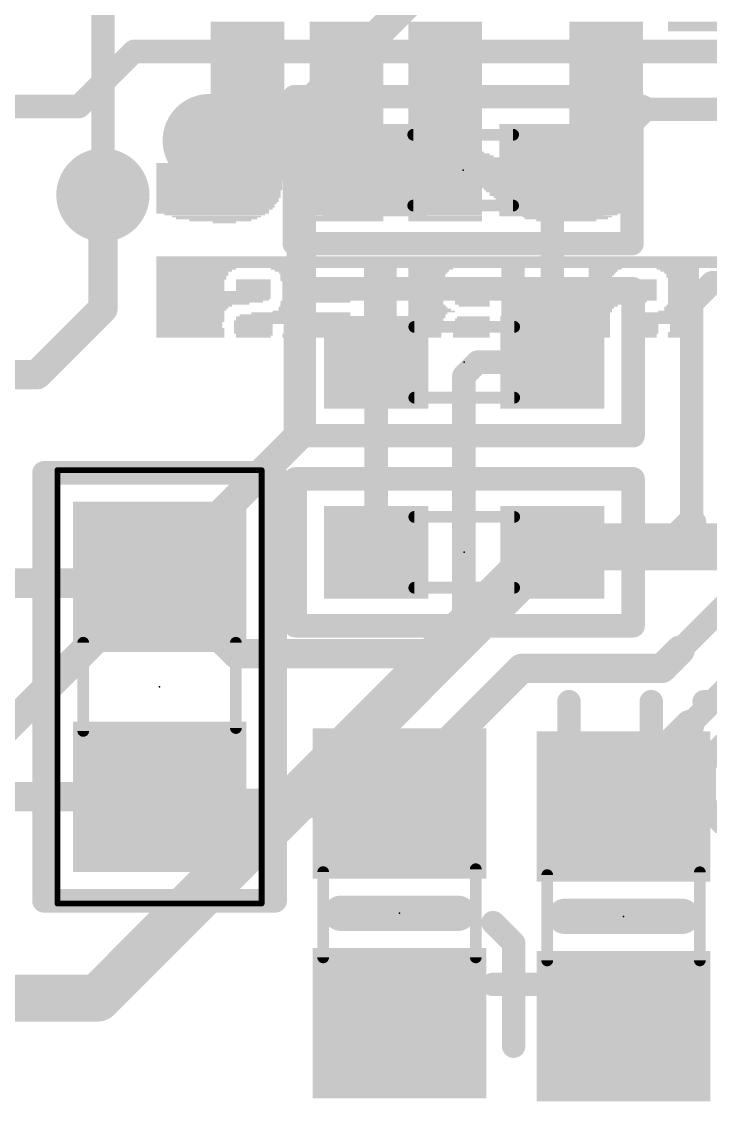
# Model space of a CAD drawing. Extents: x -0.1 to 28.1, y -0.3 to 29.2.
# Drawn here: x 4.06 to 10.02, y 5.4 to 14.74 of the extents above; entities that cross this region are included whole.
import ezdxf

# ---------------------------------------------------------------- set-up
doc = ezdxf.new("R2010")
doc.units = 0
for name, color, linetype in [('1', 12, 'CONTINUOUS'), ('16', 132, 'CONTINUOUS'), ('18', 110, 'CONTINUOUS'), ('21', 40, 'CONTINUOUS'), ('22', 6, 'CONTINUOUS'), ('23', 53, 'CONTINUOUS'), ('39', 12, 'CONTINUOUS'), ('51', 253, 'CONTINUOUS')]:
    doc.layers.add(name, color=color, linetype=linetype)

# ---------------------------------------------------------------- blocks, each defined once
blk = doc.blocks.new('RECT')
blk.add_solid([(-0.5, -0.5), (0.5, -0.5), (-0.5, 0.5), (0.5, 0.5)])
blk = doc.blocks.new('ROUNDV')
at = {"const_width": 0.5}
blk.add_lwpolyline([(0, -0.25, 1), (0, 0.25, 1), (0, -0.25)], format="xyb", dxfattribs=at)

msp = doc.modelspace()

# ---------------------------------------------------------------- linework, layer by layer
at = {"layer": '1'}
for points, const_width in [([(5.0288, 14.4778), (4.553, 14.002)], 0.2032), ([(10.422, 14.4778), (5.0288, 14.4778)], 0.2032), ([(4.553, 14.002), (3.6484, 14.002)], 0.2032), ([(9.419, 13.9778), (8.893, 13.4518)], 0.254), ([(10.422, 13.9778), (9.419, 13.9778)], 0.2032), ([(8.893, 13.4518), (8.639, 13.4518)], 0.254), ([(8.6482, 13.4426), (8.639, 13.4518)], 0.2032), ([(8.6482, 11.791), (8.6482, 13.4426)], 0.2032), ([(4.761, 13.237), (4.761, 12.254)], 0.254), ([(10.0288, 12.4778), (9.853, 12.302)], 0.2032), ([(10.422, 12.4778), (10.0288, 12.4778)], 0.2032), ([(4.761, 12.254), (4.191, 11.684)], 0.254), ([(9.853, 12.302), (9.853, 10.402)], 0.2032), ([(7.1242, 10.148), (7.1242, 11.791)], 0.2032), ([(7.883, 11.672), (8.003, 11.792)], 0.2032), ([(8.003, 11.792), (8.6472, 11.792)], 0.2032), ([(8.6472, 11.792), (8.6482, 11.791)], 0.2032), ([(4.191, 11.684), (3.3638, 11.684)], 0.254), ([(7.883, 9.467), (7.883, 11.672)], 0.2032), ([(11.172, 10.721), (9.753, 9.302)], 0.2032), ([(11.672, 10.494), (9.837, 8.659)], 0.2032), ([(9.853, 10.402), (9.599, 10.148)], 0.254), ([(9.599, 10.148), (8.6482, 10.148)], 0.254), ([(3.331, 9.8812), (5.2508, 9.8812)], 0.254), ([(5.2508, 9.8812), (5.2508, 9.935)], 0.254), ([(5.9148, 9.271), (5.2508, 9.935)], 0.254), ([(7.883, 9.467), (7.687, 9.271)], 0.254), ([(9.753, 9.302), (9.595, 9.144)], 0.254), ([(7.687, 9.271), (5.9148, 9.271)], 0.254), ([(8.382, 9.144), (7.326, 8.088)], 0.254), ([(9.595, 9.144), (8.382, 9.144)], 0.254), ([(9.837, 8.659), (9.264, 8.086)], 0.254), ([(5.2508, 8.035), (3.401, 8.035)], 0.254), ([(5.3086, 7.9772), (5.2508, 8.035)], 0.254), ([(7.326, 8.088), (7.273, 8.035)], 0.254), ([(7.326, 8.088), (7.326, 7.9772)], 0.254), ([(9.264, 8.086), (9.264, 7.9508)], 0.254), ([(7.326, 7.9772), (5.3086, 7.9772)], 0.254)]:
    msp.add_lwpolyline(points, dxfattribs=dict(at, const_width=const_width))
for points, const_width in [([(5.0288, 14.5286, 1), (5.0288, 14.427)], 0.1016), ([(5.0647, 14.4419, 1), (4.9929, 14.5137)], 0.1016), ([(4.553, 13.9512, 1), (4.553, 14.0528)], 0.1016), ([(9.4639, 13.9329, 1), (9.3741, 14.0227)], 0.127), ([(4.5171, 14.0379, 1), (4.5889, 13.9661)], 0.1016), ([(9.419, 14.0286, 1), (9.419, 13.927)], 0.1016), ([(8.639, 13.5153, 1), (8.639, 13.3883)], 0.127), ([(8.6749, 13.4877, 1), (8.6031, 13.4159)], 0.1016), ([(8.699, 13.4426, 1), (8.5974, 13.4426)], 0.1016), ([(8.8481, 13.4967, 1), (8.9379, 13.4069)], 0.127), ([(8.893, 13.3883, 1), (8.893, 13.5153)], 0.127), ([(8.6123, 13.4067, 1), (8.6841, 13.4785)], 0.1016), ([(4.8245, 13.237, 1), (4.6975, 13.237)], 0.127), ([(10.0288, 12.5286, 1), (10.0288, 12.427)], 0.1016), ([(10.0647, 12.4419, 1), (9.9929, 12.5137)], 0.1016), ([(4.8059, 12.2091, 1), (4.7161, 12.2989)], 0.127), ([(9.9038, 12.302, 1), (9.8022, 12.302)], 0.1016), ([(9.8171, 12.3379, 1), (9.8889, 12.2661)], 0.1016), ([(4.6975, 12.254, 1), (4.8245, 12.254)], 0.127), ([(7.175, 11.791, 1), (7.0734, 11.791)], 0.1016), ([(8.003, 11.8428, 1), (8.003, 11.7412)], 0.1016), ([(8.0389, 11.7561, 1), (7.9671, 11.8279)], 0.1016), ([(8.6831, 11.8279, 1), (8.6113, 11.7561)], 0.1016), ([(8.6123, 11.7551, 1), (8.6841, 11.8269)], 0.1016), ([(8.6472, 11.7412, 1), (8.6472, 11.8428)], 0.1016), ([(4.1461, 11.7289, 1), (4.2359, 11.6391)], 0.127), ([(4.191, 11.6205, 1), (4.191, 11.7475)], 0.127), ([(7.9338, 11.672, 1), (7.8322, 11.672)], 0.1016), ([(8.5974, 11.791, 1), (8.699, 11.791)], 0.1016), ([(7.8471, 11.7079, 1), (7.9189, 11.6361)], 0.1016), ([(9.8979, 10.3571, 1), (9.8081, 10.4469)], 0.127), ([(9.8022, 10.402, 1), (9.9038, 10.402)], 0.1016), ([(8.6482, 10.2115, 1), (8.6482, 10.0845)], 0.127), ([(9.599, 10.0845, 1), (9.599, 10.2115)], 0.127), ([(7.0734, 10.148, 1), (7.175, 10.148)], 0.1016), ([(9.5541, 10.1929, 1), (9.6439, 10.1031)], 0.127), ([(5.3143, 9.935, 1), (5.1873, 9.935)], 0.127), ([(5.2957, 9.9799, 1), (5.2059, 9.8901)], 0.127), ([(5.2508, 9.8177, 1), (5.2508, 9.9447)], 0.127), ([(5.1873, 9.8812, 1), (5.3143, 9.8812)], 0.127), ([(7.9279, 9.4221, 1), (7.8381, 9.5119)], 0.127), ([(7.8322, 9.467, 1), (7.9338, 9.467)], 0.1016), ([(9.7979, 9.2571, 1), (9.7081, 9.3469)], 0.127), ([(5.9148, 9.3345, 1), (5.9148, 9.2075)], 0.127), ([(5.8699, 9.2261, 1), (5.9597, 9.3159)], 0.127), ([(7.6421, 9.3159, 1), (7.7319, 9.2261)], 0.127), ([(7.687, 9.2075, 1), (7.687, 9.3345)], 0.127), ([(9.7171, 9.3379, 1), (9.7889, 9.2661)], 0.1016), ([(8.382, 9.2075, 1), (8.382, 9.0805)], 0.127), ([(8.4269, 9.0991, 1), (8.3371, 9.1889)], 0.127), ([(9.5501, 9.1889, 1), (9.6399, 9.0991)], 0.127), ([(9.595, 9.0805, 1), (9.595, 9.2075)], 0.127), ([(9.8819, 8.6141, 1), (9.7921, 8.7039)], 0.127), ([(9.8011, 8.6949, 1), (9.8729, 8.6231)], 0.1016), ([(5.2957, 8.0799, 1), (5.2059, 7.9901)], 0.127), ([(5.2508, 7.9715, 1), (5.2508, 8.0985)], 0.127), ([(7.2281, 8.0799, 1), (7.3179, 7.9901)], 0.127), ([(7.3895, 8.088, 1), (7.2625, 8.088)], 0.127), ([(7.2811, 8.1329, 1), (7.3709, 8.0431)], 0.127), ([(7.3709, 8.0431, 1), (7.2811, 8.1329)], 0.127), ([(9.3275, 8.086, 1), (9.2005, 8.086)], 0.127), ([(9.2191, 8.1309, 1), (9.3089, 8.0411)], 0.127), ([(5.3086, 8.0407, 1), (5.3086, 7.9137)], 0.127), ([(5.2637, 7.9323, 1), (5.3535, 8.0221)], 0.127), ([(7.2625, 7.9772, 1), (7.3895, 7.9772)], 0.127), ([(7.326, 7.9137, 1), (7.326, 8.0407)], 0.127), ([(9.2005, 7.9508, 1), (9.3275, 7.9508)], 0.127)]:
    msp.add_lwpolyline(points, format="xyb", dxfattribs=dict(at, const_width=const_width))
at = {"layer": '16'}
for points, const_width in [([(4.761, 13.237), (4.761, 17.202)], 0.2032), ([(9.271, 16.764), (6.477, 13.97)], 0.254), ([(6.477, 13.97), (6.477, 11.176)], 0.254), ([(6.477, 11.176), (1.665, 6.364)], 0.254), ([(8.616, 10.196), (4.714, 6.294)], 0.4064), ([(8.616, 10.196), (12.547, 10.196)], 0.4064), ([(4.714, 6.294), (3.189, 6.294)], 0.4064)]:
    msp.add_lwpolyline(points, dxfattribs=dict(at, const_width=const_width))
for points, const_width in [([(6.5405, 13.97, 1), (6.4135, 13.97)], 0.127), ([(6.4321, 14.0149, 1), (6.5219, 13.9251)], 0.127), ([(4.7102, 13.237, 1), (4.8118, 13.237)], 0.1016), ([(6.5219, 11.1311, 1), (6.4321, 11.2209)], 0.127), ([(6.4135, 11.176, 1), (6.5405, 11.176)], 0.127), ([(8.616, 10.2976, 1), (8.616, 10.0944)], 0.2032), ([(8.6878, 10.1242, 1), (8.5442, 10.2678)], 0.2032), ([(4.6422, 6.3658, 1), (4.7858, 6.2222)], 0.2032), ([(4.714, 6.1924, 1), (4.714, 6.3956)], 0.2032)]:
    msp.add_lwpolyline(points, format="xyb", dxfattribs=dict(at, const_width=const_width))
at = {"layer": '21'}
for points, const_width in [([(6.4165, 12.8168), (6.4165, 14.0868)], 0.2032), ([(6.4165, 14.0868), (9.3375, 14.0868)], 0.2032), ([(9.3375, 14.0868), (9.3375, 12.8168)], 0.2032), ([(9.3375, 12.8168), (6.4165, 12.8168)], 0.2032), ([(6.4257, 12.426), (9.3467, 12.426)], 0.2032), ([(6.4257, 11.156), (6.4257, 12.426)], 0.2032), ([(9.3467, 12.426), (9.3467, 11.156)], 0.2032), ([(9.3467, 11.156), (6.4257, 11.156)], 0.2032), ([(4.2508, 10.835), (6.2508, 10.835)], 0.2032), ([(4.2508, 7.135), (4.2508, 10.835)], 0.2032), ([(6.2508, 10.835), (6.2508, 7.135)], 0.2032), ([(6.4257, 9.513), (6.4257, 10.783)], 0.2032), ([(6.4257, 10.783), (9.3467, 10.783)], 0.2032), ([(9.3467, 10.783), (9.3467, 9.513)], 0.2032), ([(9.3467, 9.513), (6.4257, 9.513)], 0.2032), ([(6.2508, 7.135), (4.2508, 7.135)], 0.2032), ([(7.834, 7.0272), (6.818, 7.0272)], 0.3048), ([(9.772, 7.0008), (8.756, 7.0008)], 0.3048)]:
    msp.add_lwpolyline(points, dxfattribs=dict(at, const_width=const_width))
for points, const_width in [([(6.4673, 14.0868, 1), (6.3657, 14.0868)], 0.1016), ([(6.4165, 14.1376, 1), (6.4165, 14.036)], 0.1016), ([(9.3883, 14.0868, 1), (9.2867, 14.0868)], 0.1016), ([(9.3375, 14.036, 1), (9.3375, 14.1376)], 0.1016), ([(6.4165, 12.8676, 1), (6.4165, 12.766)], 0.1016), ([(9.3375, 12.766, 1), (9.3375, 12.8676)], 0.1016), ([(6.3657, 12.8168, 1), (6.4673, 12.8168)], 0.1016), ([(9.2867, 12.8168, 1), (9.3883, 12.8168)], 0.1016), ([(6.4257, 12.4768, 1), (6.4257, 12.3752)], 0.1016), ([(6.4765, 12.426, 1), (6.3749, 12.426)], 0.1016), ([(9.3975, 12.426, 1), (9.2959, 12.426)], 0.1016), ([(9.3467, 12.3752, 1), (9.3467, 12.4768)], 0.1016), ([(6.4257, 11.2068, 1), (6.4257, 11.1052)], 0.1016), ([(6.3749, 11.156, 1), (6.4765, 11.156)], 0.1016), ([(9.2959, 11.156, 1), (9.3975, 11.156)], 0.1016), ([(9.3467, 11.1052, 1), (9.3467, 11.2068)], 0.1016), ([(4.2508, 10.8858, 1), (4.2508, 10.7842)], 0.1016), ([(4.3016, 10.835, 1), (4.2, 10.835)], 0.1016), ([(6.3016, 10.835, 1), (6.2, 10.835)], 0.1016), ([(6.2508, 10.7842, 1), (6.2508, 10.8858)], 0.1016), ([(6.4765, 10.783, 1), (6.3749, 10.783)], 0.1016), ([(6.4257, 10.8338, 1), (6.4257, 10.7322)], 0.1016), ([(9.3975, 10.783, 1), (9.2959, 10.783)], 0.1016), ([(9.3467, 10.7322, 1), (9.3467, 10.8338)], 0.1016), ([(6.4257, 9.5638, 1), (6.4257, 9.4622)], 0.1016), ([(6.3749, 9.513, 1), (6.4765, 9.513)], 0.1016), ([(9.2959, 9.513, 1), (9.3975, 9.513)], 0.1016), ([(9.3467, 9.4622, 1), (9.3467, 9.5638)], 0.1016), ([(4.2508, 7.1858, 1), (4.2508, 7.0842)], 0.1016), ([(6.2508, 7.0842, 1), (6.2508, 7.1858)], 0.1016), ([(4.2, 7.135, 1), (4.3016, 7.135)], 0.1016), ([(6.2, 7.135, 1), (6.3016, 7.135)], 0.1016), ([(6.818, 7.1034, 1), (6.818, 6.951)], 0.1524), ([(7.834, 6.951, 1), (7.834, 7.1034)], 0.1524), ([(8.756, 7.077, 1), (8.756, 6.9246)], 0.1524), ([(9.772, 6.9246, 1), (9.772, 7.077)], 0.1524)]:
    msp.add_lwpolyline(points, format="xyb", dxfattribs=dict(at, const_width=const_width))
at = {"layer": '22', "const_width": 0.2032}
for points in [[(8.792, 8.1445), (8.792, 8.8563)], [(9.5038, 8.8563), (9.5038, 8.1445)], [(9.9614, 8.8563), (10.6732, 8.8563)], [(10.1394, 8.5004), (9.9614, 8.3225)], [(9.9614, 8.3225), (9.9614, 7.9666)], [(9.1479, 7.7886), (8.792, 8.1445)], [(9.5038, 8.1445), (9.1479, 7.7886)], [(9.9614, 7.9666), (10.1394, 7.7886)], [(8.3135, 6.7684), (8.1355, 6.9463)], [(8.3135, 5.8786), (8.3135, 6.7684)], [(7.178, 6.5904), (7, 6.4125)], [(7.5339, 6.5904), (7.178, 6.5904)], [(7.7118, 6.4125), (7.5339, 6.5904)], [(9.127, 6.5904), (8.949, 6.4125)], [(9.4829, 6.5904), (9.127, 6.5904)], [(7, 6.4125), (7, 6.2345)], [(7.7118, 6.0566), (7.7118, 6.4125)], [(8.4914, 6.4125), (8.1355, 6.4125)], [(8.949, 6.4125), (8.949, 5.8786)], [(7, 6.2345), (7.7118, 6.2345)], [(9.4829, 6.2345), (8.949, 6.2345)], [(9.6608, 6.0566), (9.4829, 6.2345)], [(7.5339, 5.8786), (7.7118, 6.0566)], [(9.4829, 5.8786), (9.6608, 6.0566)], [(7.178, 5.8786), (7.5339, 5.8786)], [(8.949, 5.8786), (9.4829, 5.8786)]]:
    msp.add_lwpolyline(points, dxfattribs=at)
at = {"layer": '22', "const_width": 0.1016}
for points in [[(8.8428, 8.8563, 1), (8.7412, 8.8563)], [(9.5546, 8.8563, 1), (9.453, 8.8563)], [(9.9614, 8.9071, 1), (9.9614, 8.8055)], [(10.0122, 8.3225, 1), (9.9106, 8.3225)], [(9.9255, 8.3584, 1), (9.9973, 8.2865)], [(8.8279, 8.1804, 1), (8.7561, 8.1086)], [(9.5397, 8.1086, 1), (9.4679, 8.1804)], [(8.7412, 8.1445, 1), (8.8428, 8.1445)], [(9.453, 8.1445, 1), (9.5546, 8.1445)], [(9.9973, 8.0025, 1), (9.9255, 7.9306)], [(9.9106, 7.9666, 1), (10.0122, 7.9666)], [(9.112, 7.8245, 1), (9.1838, 7.7527)], [(9.112, 7.7527, 1), (9.1838, 7.8245)], [(8.1714, 6.9822, 1), (8.0996, 6.9104)], [(8.3643, 6.7684, 1), (8.2627, 6.7684)], [(8.2776, 6.7324, 1), (8.3494, 6.8043)], [(7.178, 6.6412, 1), (7.178, 6.5396)], [(7.2139, 6.5545, 1), (7.1421, 6.6263)], [(7.5698, 6.6263, 1), (7.498, 6.5545)], [(7.5339, 6.5396, 1), (7.5339, 6.6412)], [(9.127, 6.6412, 1), (9.127, 6.5396)], [(9.1629, 6.5545, 1), (9.091, 6.6263)], [(9.4829, 6.5396, 1), (9.4829, 6.6412)], [(7.0508, 6.4125, 1), (6.9492, 6.4125)], [(6.9641, 6.4484, 1), (7.0359, 6.3765)], [(7.7626, 6.4125, 1), (7.661, 6.4125)], [(7.6759, 6.3765, 1), (7.7478, 6.4484)], [(8.1355, 6.4633, 1), (8.1355, 6.3617)], [(8.4914, 6.3617, 1), (8.4914, 6.4633)], [(8.9998, 6.4125, 1), (8.8982, 6.4125)], [(8.9131, 6.4484, 1), (8.9849, 6.3765)], [(7, 6.2853, 1), (7, 6.1837)], [(6.9492, 6.2345, 1), (7.0508, 6.2345)], [(7.7118, 6.1837, 1), (7.7118, 6.2853)], [(8.949, 6.2853, 1), (8.949, 6.1837)], [(9.5188, 6.2704, 1), (9.447, 6.1986)], [(9.4829, 6.1837, 1), (9.4829, 6.2853)], [(7.661, 6.0566, 1), (7.7626, 6.0566)], [(7.7478, 6.0206, 1), (7.6759, 6.0925)], [(9.6967, 6.0206, 1), (9.6249, 6.0925)], [(9.6249, 6.0206, 1), (9.6967, 6.0925)], [(7.178, 5.9294, 1), (7.178, 5.8278)], [(7.5339, 5.8278, 1), (7.5339, 5.9294)], [(8.949, 5.9294, 1), (8.949, 5.8278)], [(9.4829, 5.8278, 1), (9.4829, 5.9294)], [(7.498, 5.9145, 1), (7.5698, 5.8427)], [(8.2627, 5.8786, 1), (8.3643, 5.8786)], [(8.8982, 5.8786, 1), (8.9998, 5.8786)], [(9.447, 5.9145, 1), (9.5188, 5.8427)]]:
    msp.add_lwpolyline(points, format="xyb", dxfattribs=at)
at = {"layer": '23'}
for p in [(7.877, 13.4518), (7.8862, 11.791), (7.8862, 10.148), (5.2508, 8.985), (7.326, 7.0272), (9.264, 7.0008)]:
    msp.add_point(p, dxfattribs=at)
at = {"layer": '39', "const_width": 0.0508}
for points in [[(4.3678, 7.112), (4.3678, 10.858)], [(4.3678, 10.858), (6.1338, 10.858)], [(6.1338, 10.858), (6.1338, 7.112)], [(6.1338, 7.112), (4.3678, 7.112)]]:
    msp.add_lwpolyline(points, dxfattribs=at)
at = {"layer": '39', "const_width": 0.0254}
for points in [[(4.3805, 10.858, 1), (4.3551, 10.858)], [(4.3678, 10.8707, 1), (4.3678, 10.8453)], [(6.1465, 10.858, 1), (6.1211, 10.858)], [(6.1338, 10.8453, 1), (6.1338, 10.8707)], [(4.3678, 7.1247, 1), (4.3678, 7.0993)], [(4.3551, 7.112, 1), (4.3805, 7.112)], [(6.1211, 7.112, 1), (6.1465, 7.112)], [(6.1338, 7.0993, 1), (6.1338, 7.1247)]]:
    msp.add_lwpolyline(points, format="xyb", dxfattribs=at)
at = {"layer": '51', "const_width": 0.1016}
for points in [[(8.309, 13.7578), (7.445, 13.7578)], [(7.445, 13.1458), (8.309, 13.1458)], [(8.3182, 12.097), (7.4542, 12.097)], [(7.4542, 11.485), (8.3182, 11.485)], [(8.3182, 10.454), (7.4542, 10.454)], [(7.4542, 9.842), (8.3182, 9.842)], [(4.5908, 8.604), (4.5908, 9.366)], [(5.9108, 8.629), (5.9108, 9.366)], [(6.666, 7.3832), (6.666, 6.6462)], [(7.986, 7.4082), (7.986, 6.6462)], [(8.604, 7.3568), (8.604, 6.6198)], [(9.924, 7.3818), (9.924, 6.6198)]]:
    msp.add_lwpolyline(points, dxfattribs=at)
at = {"layer": '51', "const_width": 0.0508}
for points in [[(7.445, 13.7832, 1), (7.445, 13.7324)], [(8.309, 13.7324, 1), (8.309, 13.7832)], [(7.445, 13.1712, 1), (7.445, 13.1204)], [(8.309, 13.1204, 1), (8.309, 13.1712)], [(7.4542, 12.1224, 1), (7.4542, 12.0716)], [(8.3182, 12.0716, 1), (8.3182, 12.1224)], [(7.4542, 11.5104, 1), (7.4542, 11.4596)], [(8.3182, 11.4596, 1), (8.3182, 11.5104)], [(7.4542, 10.4794, 1), (7.4542, 10.4286)], [(8.3182, 10.4286, 1), (8.3182, 10.4794)], [(7.4542, 9.8674, 1), (7.4542, 9.8166)], [(8.3182, 9.8166, 1), (8.3182, 9.8674)], [(4.6162, 9.366, 1), (4.5654, 9.366)], [(5.9362, 9.366, 1), (5.8854, 9.366)], [(4.5654, 8.604, 1), (4.6162, 8.604)], [(5.8854, 8.629, 1), (5.9362, 8.629)], [(6.6914, 7.3832, 1), (6.6406, 7.3832)], [(8.0114, 7.4082, 1), (7.9606, 7.4082)], [(8.6294, 7.3568, 1), (8.5786, 7.3568)], [(9.9494, 7.3818, 1), (9.8986, 7.3818)], [(6.6406, 6.6462, 1), (6.6914, 6.6462)], [(7.9606, 6.6462, 1), (8.0114, 6.6462)], [(8.5786, 6.6198, 1), (8.6294, 6.6198)], [(9.8986, 6.6198, 1), (9.9494, 6.6198)]]:
    msp.add_lwpolyline(points, format="xyb", dxfattribs=at)

# ---------------------------------------------------------------- block references
at = {"layer": '1'}
for p, xscale, yscale, rotation in [((7.115, 13.4518), 0.9, 0.8, 180), ((8.639, 13.4518), 0.9, 0.8, 180), ((5.2508, 9.935), 1.3, 1.5, 90), ((7.1242, 10.148), 0.9, 0.8, 180), ((8.6482, 10.148), 0.9, 0.8, 180), ((5.2508, 8.035), 1.3, 1.5, 90), ((7.326, 7.9772), 1.3, 1.5, 270), ((9.264, 7.9508), 1.3, 1.5, 270), ((7.326, 6.0772), 1.3, 1.5, 270), ((9.264, 6.0508), 1.3, 1.5, 270)]:
    msp.add_blockref('RECT', p, dxfattribs=dict(at, xscale=xscale, yscale=yscale, rotation=rotation))
at = {"layer": '1', "xscale": 0.9, "yscale": 0.8}
for p in [(7.1242, 11.791), (8.6482, 11.791)]:
    msp.add_blockref('RECT', p, dxfattribs=at)
at = {"layer": '18', "xscale": 0.8064, "yscale": 0.8064}
for p in [(5.6806, 13.7072), (5.6806, 13.7072), (4.761, 13.237), (4.761, 13.237)]:
    msp.add_blockref('ROUNDV', p, dxfattribs=at)
at = {"layer": '22', "rotation": 180}
for p, xscale, yscale in [((6.012, 14.7278), 0.6371, 0.0168), ((6.012, 14.711), 0.6371, 0.0168), ((6.012, 14.6943), 0.6371, 0.0167), ((6.012, 14.6775), 0.6371, 0.0168), ((6.012, 14.6607), 0.6371, 0.0168), ((6.8669, 14.7278), 0.637, 0.0168), ((6.8669, 14.711), 0.637, 0.0168), ((6.8669, 14.6943), 0.637, 0.0167), ((6.8669, 14.6775), 0.637, 0.0168), ((6.8669, 14.6607), 0.637, 0.0168), ((7.7219, 14.7278), 0.6371, 0.0168), ((7.7219, 14.711), 0.6371, 0.0168), ((7.7219, 14.6943), 0.6371, 0.0167), ((7.7219, 14.6775), 0.6371, 0.0168), ((7.7219, 14.6607), 0.6371, 0.0168), ((9.1133, 14.7278), 0.637, 0.0168), ((9.1133, 14.711), 0.637, 0.0168), ((9.1133, 14.6943), 0.637, 0.0167), ((9.1133, 14.6775), 0.637, 0.0168), ((9.1133, 14.6607), 0.637, 0.0168), ((10.3622, 14.7278), 1.425, 0.0168), ((10.3622, 14.711), 1.425, 0.0168), ((10.3622, 14.6943), 1.425, 0.0167), ((10.3622, 14.6775), 1.425, 0.0168), ((10.3622, 14.6607), 1.425, 0.0168), ((6.012, 14.644), 0.6371, 0.0167), ((6.012, 14.6272), 0.6371, 0.0168), ((6.012, 14.6104), 0.6371, 0.0168), ((6.012, 14.5937), 0.6371, 0.0167), ((6.012, 14.5769), 0.6371, 0.0168), ((6.012, 14.5601), 0.6371, 0.0168), ((6.8669, 14.644), 0.637, 0.0167), ((6.8669, 14.6272), 0.637, 0.0168), ((6.8669, 14.6104), 0.637, 0.0168), ((6.8669, 14.5937), 0.637, 0.0167), ((6.8669, 14.5769), 0.637, 0.0168), ((6.8669, 14.5601), 0.637, 0.0168), ((7.7219, 14.644), 0.6371, 0.0167), ((7.7219, 14.6272), 0.6371, 0.0168), ((7.7219, 14.6104), 0.6371, 0.0168), ((7.7219, 14.5937), 0.6371, 0.0167), ((7.7219, 14.5769), 0.6371, 0.0168), ((7.7219, 14.5601), 0.6371, 0.0168), ((9.1133, 14.644), 0.637, 0.0167), ((9.1133, 14.6272), 0.637, 0.0168), ((9.1133, 14.6104), 0.637, 0.0168), ((9.1133, 14.5937), 0.637, 0.0167), ((9.1133, 14.5769), 0.637, 0.0168), ((9.1133, 14.5601), 0.637, 0.0168), ((6.012, 14.5434), 0.6371, 0.0167), ((6.012, 14.5266), 0.6371, 0.0168), ((6.012, 14.5099), 0.6371, 0.0167), ((6.012, 14.4931), 0.6371, 0.0168), ((6.012, 14.4763), 0.6371, 0.0168), ((6.8669, 14.5434), 0.637, 0.0167), ((6.8669, 14.5266), 0.637, 0.0168), ((6.8669, 14.5099), 0.637, 0.0167), ((6.8669, 14.4931), 0.637, 0.0168), ((6.8669, 14.4763), 0.637, 0.0168), ((7.7219, 14.5434), 0.6371, 0.0167), ((7.7219, 14.5266), 0.6371, 0.0168), ((7.7219, 14.5099), 0.6371, 0.0167), ((7.7219, 14.4931), 0.6371, 0.0168), ((7.7219, 14.4763), 0.6371, 0.0168), ((9.1133, 14.5434), 0.637, 0.0167), ((9.1133, 14.5266), 0.637, 0.0168), ((9.1133, 14.5099), 0.637, 0.0167), ((9.1133, 14.4931), 0.637, 0.0168), ((9.1133, 14.4763), 0.637, 0.0168), ((6.012, 14.4596), 0.6371, 0.0167), ((6.012, 14.4428), 0.6371, 0.0168), ((6.012, 14.426), 0.6371, 0.0168), ((6.012, 14.4093), 0.6371, 0.0167), ((6.012, 14.3925), 0.6371, 0.0168), ((6.012, 14.3757), 0.6371, 0.0168), ((6.8669, 14.4596), 0.637, 0.0167), ((6.8669, 14.4428), 0.637, 0.0168), ((6.8669, 14.426), 0.637, 0.0168), ((6.8669, 14.4093), 0.637, 0.0167), ((6.8669, 14.3925), 0.637, 0.0168), ((6.8669, 14.3757), 0.637, 0.0168), ((7.7219, 14.4596), 0.6371, 0.0167), ((7.7219, 14.4428), 0.6371, 0.0168), ((7.7219, 14.426), 0.6371, 0.0168), ((7.7219, 14.4093), 0.6371, 0.0167), ((7.7219, 14.3925), 0.6371, 0.0168), ((7.7219, 14.3757), 0.6371, 0.0168), ((9.1133, 14.4596), 0.637, 0.0167), ((9.1133, 14.4428), 0.637, 0.0168), ((9.1133, 14.426), 0.637, 0.0168), ((9.1133, 14.4093), 0.637, 0.0167), ((9.1133, 14.3925), 0.637, 0.0168), ((9.1133, 14.3757), 0.637, 0.0168), ((6.012, 14.359), 0.6371, 0.0167), ((6.012, 14.3422), 0.6371, 0.0168), ((6.012, 14.3255), 0.6371, 0.0167), ((6.012, 14.3087), 0.6371, 0.0168), ((6.012, 14.2919), 0.6371, 0.0168), ((6.012, 14.2752), 0.6371, 0.0167), ((6.8669, 14.359), 0.637, 0.0167), ((6.8669, 14.3422), 0.637, 0.0168), ((6.8669, 14.3255), 0.637, 0.0167), ((6.8669, 14.3087), 0.637, 0.0168), ((6.8669, 14.2919), 0.637, 0.0168), ((6.8669, 14.2752), 0.637, 0.0167), ((7.7219, 14.359), 0.6371, 0.0167), ((7.7219, 14.3422), 0.6371, 0.0168), ((7.7219, 14.3255), 0.6371, 0.0167), ((7.7219, 14.3087), 0.6371, 0.0168), ((7.7219, 14.2919), 0.6371, 0.0168), ((7.7219, 14.2752), 0.6371, 0.0167), ((9.1133, 14.359), 0.637, 0.0167), ((9.1133, 14.3422), 0.637, 0.0168), ((9.1133, 14.3255), 0.637, 0.0167), ((9.1133, 14.3087), 0.637, 0.0168), ((9.1133, 14.2919), 0.637, 0.0168), ((9.1133, 14.2752), 0.637, 0.0167), ((6.012, 14.2584), 0.6371, 0.0168), ((6.012, 14.2416), 0.6371, 0.0168), ((6.012, 14.2248), 0.6371, 0.0167), ((6.012, 14.2081), 0.6371, 0.0168), ((6.012, 14.1913), 0.6371, 0.0168), ((6.8669, 14.2584), 0.637, 0.0168), ((6.8669, 14.2416), 0.637, 0.0168), ((6.8669, 14.2248), 0.637, 0.0167), ((6.8669, 14.2081), 0.637, 0.0168), ((6.8669, 14.1913), 0.637, 0.0168), ((7.7219, 14.2584), 0.6371, 0.0168), ((7.7219, 14.2416), 0.6371, 0.0168), ((7.7219, 14.2248), 0.6371, 0.0167), ((7.7219, 14.2081), 0.6371, 0.0168), ((7.7219, 14.1913), 0.6371, 0.0168), ((9.1133, 14.2584), 0.637, 0.0168), ((9.1133, 14.2416), 0.637, 0.0168), ((9.1133, 14.2248), 0.637, 0.0167), ((9.1133, 14.2081), 0.637, 0.0168), ((9.1133, 14.1913), 0.637, 0.0168), ((6.012, 14.1745), 0.6371, 0.0167), ((6.012, 14.1578), 0.6371, 0.0168), ((6.012, 14.141), 0.6371, 0.0168), ((6.012, 14.1242), 0.6371, 0.0167), ((6.012, 14.1075), 0.6371, 0.0168), ((6.012, 14.0907), 0.6371, 0.0167), ((6.8669, 14.1745), 0.637, 0.0167), ((6.8669, 14.1578), 0.637, 0.0168), ((6.8669, 14.141), 0.637, 0.0168), ((6.8669, 14.1242), 0.637, 0.0167), ((6.8669, 14.1075), 0.637, 0.0168), ((6.8669, 14.0907), 0.637, 0.0167), ((7.7219, 14.1745), 0.6371, 0.0167), ((7.7219, 14.1578), 0.6371, 0.0168), ((7.7219, 14.141), 0.6371, 0.0168), ((7.7219, 14.1242), 0.6371, 0.0167), ((7.7219, 14.1075), 0.6371, 0.0168), ((7.7219, 14.0907), 0.6371, 0.0167), ((9.1133, 14.1745), 0.637, 0.0167), ((9.1133, 14.1578), 0.637, 0.0168), ((9.1133, 14.141), 0.637, 0.0168), ((9.1133, 14.1242), 0.637, 0.0167), ((9.1133, 14.1075), 0.637, 0.0168), ((9.1133, 14.0907), 0.637, 0.0167), ((6.012, 14.074), 0.6371, 0.0168), ((6.012, 14.0572), 0.6371, 0.0168), ((6.012, 14.0404), 0.6371, 0.0167), ((6.012, 14.0237), 0.6371, 0.0168), ((6.012, 14.0069), 0.6371, 0.0168), ((6.8669, 14.074), 0.637, 0.0168), ((6.8669, 14.0572), 0.637, 0.0168), ((6.8669, 14.0404), 0.637, 0.0167), ((6.8669, 14.0237), 0.637, 0.0168), ((6.8669, 14.0069), 0.637, 0.0168), ((7.7219, 14.074), 0.6371, 0.0168), ((7.7219, 14.0572), 0.6371, 0.0168), ((7.7219, 14.0404), 0.6371, 0.0167), ((7.7219, 14.0237), 0.6371, 0.0168), ((7.7219, 14.0069), 0.6371, 0.0168), ((9.1133, 14.074), 0.637, 0.0168), ((9.1133, 14.0572), 0.637, 0.0168), ((9.1133, 14.0404), 0.637, 0.0167), ((9.1133, 14.0237), 0.637, 0.0168), ((9.1133, 14.0069), 0.637, 0.0168), ((6.012, 13.9901), 0.6371, 0.0167), ((6.012, 13.9734), 0.6371, 0.0168), ((6.012, 13.9566), 0.6371, 0.0168), ((6.012, 13.9398), 0.6371, 0.0167), ((6.012, 13.9231), 0.6371, 0.0168), ((6.012, 13.9064), 0.6371, 0.0167), ((6.8669, 13.9901), 0.637, 0.0167), ((6.8669, 13.9734), 0.637, 0.0168), ((6.8669, 13.9566), 0.637, 0.0168), ((6.8669, 13.9398), 0.637, 0.0167), ((6.8669, 13.9231), 0.637, 0.0168), ((6.8669, 13.9064), 0.637, 0.0167), ((7.7219, 13.9901), 0.6371, 0.0167), ((7.7219, 13.9734), 0.6371, 0.0168), ((7.7219, 13.9566), 0.6371, 0.0168), ((7.7219, 13.9398), 0.6371, 0.0167), ((7.7219, 13.9231), 0.6371, 0.0168), ((7.7219, 13.9064), 0.6371, 0.0167), ((9.1133, 13.9901), 0.637, 0.0167), ((9.1133, 13.9734), 0.637, 0.0168), ((9.1133, 13.9566), 0.637, 0.0168), ((9.1133, 13.9398), 0.637, 0.0167), ((9.1133, 13.9231), 0.637, 0.0168), ((9.1133, 13.9064), 0.637, 0.0167), ((6.012, 13.8896), 0.6371, 0.0168), ((6.012, 13.8728), 0.6371, 0.0168), ((6.012, 13.8561), 0.6371, 0.0167), ((6.012, 13.8393), 0.6371, 0.0168), ((6.012, 13.8225), 0.6371, 0.0168), ((6.8669, 13.8896), 0.637, 0.0168), ((6.8669, 13.8728), 0.637, 0.0168), ((6.8669, 13.8561), 0.637, 0.0167), ((6.8669, 13.8393), 0.637, 0.0168), ((6.8669, 13.8225), 0.637, 0.0168), ((7.7219, 13.8896), 0.6371, 0.0168), ((7.7219, 13.8728), 0.6371, 0.0168), ((7.7219, 13.8561), 0.6371, 0.0167), ((7.7219, 13.8393), 0.6371, 0.0168), ((7.7219, 13.8225), 0.6371, 0.0168), ((9.1133, 13.8896), 0.637, 0.0168), ((9.1133, 13.8728), 0.637, 0.0168), ((9.1133, 13.8561), 0.637, 0.0167), ((9.1133, 13.8393), 0.637, 0.0168), ((9.1133, 13.8225), 0.637, 0.0168), ((6.012, 13.8058), 0.6371, 0.0167), ((6.012, 13.789), 0.6371, 0.0168), ((6.012, 13.7722), 0.6371, 0.0168), ((6.012, 13.7555), 0.6371, 0.0167), ((6.012, 13.7387), 0.6371, 0.0168), ((6.012, 13.7219), 0.6371, 0.0168), ((6.8669, 13.8058), 0.637, 0.0167), ((6.8669, 13.789), 0.637, 0.0168), ((6.8669, 13.7722), 0.637, 0.0168), ((6.8669, 13.7555), 0.637, 0.0167), ((6.8669, 13.7387), 0.637, 0.0168), ((6.8669, 13.7219), 0.637, 0.0168), ((7.7219, 13.8058), 0.6371, 0.0167), ((7.7219, 13.789), 0.6371, 0.0168), ((7.7219, 13.7722), 0.6371, 0.0168), ((7.7219, 13.7555), 0.6371, 0.0167), ((7.7219, 13.7387), 0.6371, 0.0168), ((7.7219, 13.7219), 0.6371, 0.0168), ((9.1133, 13.8058), 0.637, 0.0167), ((9.1133, 13.789), 0.637, 0.0168), ((9.1133, 13.7722), 0.637, 0.0168), ((9.1133, 13.7555), 0.637, 0.0167), ((9.1133, 13.7387), 0.637, 0.0168), ((9.1133, 13.7219), 0.637, 0.0168), ((6.012, 13.7052), 0.6371, 0.0167), ((6.012, 13.6884), 0.6371, 0.0168), ((6.012, 13.6717), 0.6371, 0.0167), ((6.012, 13.6549), 0.6371, 0.0168), ((6.012, 13.6381), 0.6371, 0.0168), ((6.012, 13.6214), 0.6371, 0.0167), ((6.8669, 13.7052), 0.637, 0.0167), ((6.8669, 13.6884), 0.637, 0.0168), ((6.8669, 13.6717), 0.637, 0.0167), ((6.8669, 13.6549), 0.637, 0.0168), ((6.8669, 13.6381), 0.637, 0.0168), ((6.8669, 13.6214), 0.637, 0.0167), ((7.7219, 13.7052), 0.6371, 0.0167), ((7.7219, 13.6884), 0.6371, 0.0168), ((7.7219, 13.6717), 0.6371, 0.0167), ((7.7219, 13.6549), 0.6371, 0.0168), ((7.7219, 13.6381), 0.6371, 0.0168), ((7.7219, 13.6214), 0.6371, 0.0167), ((9.1049, 13.6884), 0.6538, 0.0168), ((9.1049, 13.6717), 0.6538, 0.0167), ((9.1049, 13.6549), 0.6538, 0.0168), ((9.1049, 13.6381), 0.6538, 0.0168), ((9.1049, 13.6214), 0.6538, 0.0167), ((9.1133, 13.7052), 0.637, 0.0167), ((5.9868, 13.5375), 0.6874, 0.0168), ((5.9952, 13.5543), 0.6706, 0.0168), ((6.0036, 13.6046), 0.6538, 0.0168), ((6.0036, 13.5878), 0.6538, 0.0168), ((6.0036, 13.5711), 0.6538, 0.0167), ((6.8669, 13.6046), 0.637, 0.0168), ((6.8669, 13.5878), 0.637, 0.0168), ((6.8669, 13.5711), 0.637, 0.0167), ((6.8669, 13.5543), 0.637, 0.0168), ((6.8669, 13.5375), 0.637, 0.0168), ((7.7553, 13.5878), 0.7041, 0.0168), ((7.8056, 13.5543), 0.8047, 0.0168), ((7.7302, 13.6046), 0.6538, 0.0168), ((7.7722, 13.5711), 0.7377, 0.0167), ((7.8392, 13.5375), 0.8718, 0.0168), ((9.0546, 13.5375), 0.7544, 0.0168), ((9.0798, 13.5543), 0.7041, 0.0168), ((9.0882, 13.5711), 0.6873, 0.0167), ((9.0965, 13.6046), 0.6706, 0.0168), ((9.0965, 13.5878), 0.6706, 0.0168), ((5.7773, 13.504), 1.1065, 0.0168), ((5.7773, 13.4873), 1.1065, 0.0167), ((5.7773, 13.4705), 1.1065, 0.0168), ((5.7773, 13.4537), 1.1065, 0.0168), ((5.7773, 13.437), 1.1065, 0.0167), ((5.9617, 13.5208), 0.7377, 0.0167), ((6.8669, 13.5208), 0.637, 0.0167), ((6.8669, 13.504), 0.637, 0.0168), ((6.8669, 13.4873), 0.637, 0.0167), ((6.8669, 13.4705), 0.637, 0.0168), ((6.8669, 13.4537), 0.637, 0.0168), ((6.8669, 13.437), 0.637, 0.0167), ((8.4176, 13.5208), 2.0285, 0.0167), ((8.4176, 13.504), 2.0285, 0.0168), ((8.4092, 13.4873), 2.0117, 0.0167), ((8.4092, 13.4705), 2.0117, 0.0168), ((8.4092, 13.4537), 2.0117, 0.0168), ((8.4092, 13.437), 2.0117, 0.0167), ((5.7773, 13.4202), 1.1065, 0.0168), ((5.7773, 13.4034), 1.1065, 0.0168), ((5.7773, 13.3867), 1.1065, 0.0167), ((5.7773, 13.3699), 1.1065, 0.0168), ((5.7689, 13.3531), 1.0897, 0.0168), ((6.8669, 13.4202), 0.637, 0.0168), ((6.8669, 13.4034), 0.637, 0.0168), ((6.8669, 13.3867), 0.637, 0.0167), ((6.8669, 13.3699), 0.637, 0.0168), ((6.8669, 13.3531), 0.637, 0.0168), ((8.4092, 13.4202), 2.0117, 0.0168), ((8.4092, 13.4034), 2.0117, 0.0168), ((8.4092, 13.3867), 2.0117, 0.0167), ((8.4092, 13.3699), 2.0117, 0.0168), ((8.4092, 13.3531), 2.0117, 0.0168), ((5.7689, 13.3364), 1.0897, 0.0167), ((5.7689, 13.3196), 1.0897, 0.0168), ((5.7689, 13.3028), 1.0897, 0.0168), ((5.7689, 13.2861), 1.0897, 0.0167), ((5.7605, 13.2693), 1.0729, 0.0168), ((5.7605, 13.2526), 1.0729, 0.0167), ((6.8669, 13.3364), 0.637, 0.0167), ((6.8669, 13.3196), 0.637, 0.0168), ((6.8669, 13.3028), 0.637, 0.0168), ((6.8669, 13.2861), 0.637, 0.0167), ((6.8669, 13.2693), 0.637, 0.0168), ((6.8669, 13.2526), 0.637, 0.0167), ((8.4008, 13.3364), 1.995, 0.0167), ((8.4008, 13.3196), 1.995, 0.0168), ((8.4008, 13.3028), 1.995, 0.0168), ((7.7219, 13.2861), 0.6371, 0.0167), ((7.7219, 13.2693), 0.6371, 0.0168), ((7.7219, 13.2526), 0.6371, 0.0167), ((8.7277, 13.2861), 1.3412, 0.0167), ((8.7277, 13.2693), 1.3076, 0.0168), ((8.7445, 13.2526), 1.2741, 0.0167), ((5.7521, 13.2023), 1.0562, 0.0167), ((5.7521, 13.1855), 1.0562, 0.0168), ((5.7437, 13.1687), 1.0394, 0.0168), ((5.7605, 13.2358), 1.0729, 0.0168), ((5.7605, 13.219), 1.0729, 0.0168), ((6.8669, 13.2358), 0.637, 0.0168), ((6.8669, 13.219), 0.637, 0.0168), ((6.8669, 13.2023), 0.637, 0.0167), ((6.8669, 13.1855), 0.637, 0.0168), ((6.8669, 13.1687), 0.637, 0.0168), ((7.7219, 13.2358), 0.6371, 0.0168), ((7.7219, 13.219), 0.6371, 0.0168), ((7.7219, 13.2023), 0.6371, 0.0167), ((7.7219, 13.1855), 0.6371, 0.0168), ((7.7219, 13.1687), 0.6371, 0.0168), ((8.7361, 13.2358), 1.2573, 0.0168), ((8.7529, 13.219), 1.2237, 0.0168), ((8.7529, 13.2023), 1.1903, 0.0167), ((8.7613, 13.1855), 1.1735, 0.0168), ((8.7696, 13.1687), 1.1232, 0.0168), ((5.7353, 13.152), 1.0226, 0.0167), ((5.7353, 13.1352), 1.0226, 0.0168), ((5.727, 13.1184), 1.0059, 0.0168), ((5.7102, 13.1017), 0.9723, 0.0167), ((5.7102, 13.0849), 0.9723, 0.0168), ((5.727, 13.0682), 0.8717, 0.0167), ((6.8669, 13.152), 0.637, 0.0167), ((6.8669, 13.1352), 0.637, 0.0168), ((6.8669, 13.1184), 0.637, 0.0168), ((6.8669, 13.1017), 0.637, 0.0167), ((6.8669, 13.0849), 0.637, 0.0168), ((6.8669, 13.0682), 0.637, 0.0167), ((7.7219, 13.152), 0.6371, 0.0167), ((7.7219, 13.1352), 0.6371, 0.0168), ((7.7219, 13.1184), 0.6371, 0.0168), ((7.7219, 13.1017), 0.6371, 0.0167), ((7.7219, 13.0849), 0.6371, 0.0168), ((7.7219, 13.0682), 0.6371, 0.0167), ((8.7696, 13.152), 1.0896, 0.0167), ((8.7696, 13.1352), 1.0562, 0.0168), ((8.7696, 13.1184), 1.0226, 0.0168), ((8.778, 13.1017), 0.9724, 0.0167), ((8.778, 13.0849), 0.9388, 0.0168), ((8.778, 13.0682), 0.8718, 0.0167), ((5.7437, 13.0514), 0.7712, 0.0168), ((5.7438, 13.0346), 0.7041, 0.0168), ((5.7773, 13.0179), 0.5365, 0.0167), ((5.8108, 13.0011), 0.2012, 0.0168), ((6.8669, 13.0514), 0.637, 0.0168), ((6.8669, 13.0346), 0.637, 0.0168), ((6.8669, 13.0179), 0.637, 0.0167), ((7.7219, 13.0514), 0.6371, 0.0168), ((7.7219, 13.0346), 0.6371, 0.0168), ((7.7219, 13.0179), 0.6371, 0.0167), ((8.778, 13.0514), 0.7712, 0.0168), ((8.7696, 13.0346), 0.7208, 0.0168), ((8.7697, 13.0179), 0.5197, 0.0167), ((12.223, 12.6993), 13.998, 0.0168), ((12.223, 12.6826), 13.998, 0.0167), ((12.223, 12.6658), 13.998, 0.0168), ((12.223, 12.6491), 13.998, 0.0167), ((12.223, 12.6323), 13.998, 0.0168), ((12.223, 12.6155), 13.998, 0.0168), ((5.5677, 12.5988), 0.6874, 0.0167), ((6.3807, 12.5988), 0.3353, 0.0167), ((7.1603, 12.5988), 0.285, 0.0167), ((7.5961, 12.5988), 0.3856, 0.0167), ((8.3086, 12.5988), 0.2012, 0.0167), ((9.1049, 12.5988), 0.285, 0.0167), ((9.7335, 12.5988), 0.3688, 0.0167), ((5.5509, 12.582), 0.6538, 0.0168), ((5.5342, 12.5652), 0.6203, 0.0168), ((5.5342, 12.5485), 0.6203, 0.0167), ((5.5258, 12.5317), 0.6035, 0.0168), ((5.5258, 12.5149), 0.6035, 0.0168), ((6.3975, 12.582), 0.3018, 0.0168), ((6.4143, 12.5652), 0.2682, 0.0168), ((6.4226, 12.5485), 0.2515, 0.0167), ((6.4226, 12.5317), 0.2515, 0.0168), ((6.4226, 12.5149), 0.2515, 0.0168), ((7.1603, 12.582), 0.285, 0.0168), ((7.1603, 12.5652), 0.285, 0.0168), ((7.1603, 12.5485), 0.285, 0.0167), ((7.1603, 12.5317), 0.285, 0.0168), ((7.1603, 12.5149), 0.285, 0.0168), ((7.5794, 12.582), 0.3521, 0.0168), ((7.571, 12.5652), 0.3353, 0.0168), ((7.5626, 12.5485), 0.3186, 0.0167), ((7.5626, 12.5317), 0.3186, 0.0168), ((7.5542, 12.5149), 0.3018, 0.0168), ((8.3086, 12.582), 0.2012, 0.0168), ((8.3086, 12.5652), 0.2012, 0.0168), ((8.3086, 12.5485), 0.2012, 0.0167), ((8.3086, 12.5317), 0.2012, 0.0168), ((8.3086, 12.5149), 0.2012, 0.0168), ((9.063, 12.5317), 0.2012, 0.0168), ((9.063, 12.5149), 0.2012, 0.0168), ((9.0882, 12.582), 0.2515, 0.0168), ((9.0798, 12.5652), 0.2347, 0.0168), ((9.0714, 12.5485), 0.2179, 0.0167), ((9.7503, 12.582), 0.3352, 0.0168), ((9.7671, 12.5652), 0.3017, 0.0168), ((9.7755, 12.5485), 0.2849, 0.0167), ((9.7755, 12.5317), 0.2849, 0.0168), ((9.7838, 12.5149), 0.2682, 0.0168), ((5.5174, 12.4982), 0.5868, 0.0167), ((5.5174, 12.4814), 0.5868, 0.0168), ((5.5174, 12.4646), 0.5868, 0.0168), ((5.5174, 12.4479), 0.5868, 0.0167), ((5.5174, 12.4311), 0.5868, 0.0168), ((5.5174, 12.4144), 0.5868, 0.0167), ((6.0623, 12.4982), 0.3017, 0.0167), ((6.0623, 12.4814), 0.3017, 0.0168), ((6.0623, 12.4646), 0.3017, 0.0168), ((6.0623, 12.4479), 0.3017, 0.0167), ((6.0623, 12.4311), 0.3017, 0.0168), ((6.0623, 12.4144), 0.3017, 0.0167), ((6.5987, 12.4982), 0.6035, 0.0167), ((6.6071, 12.4814), 0.5867, 0.0168), ((6.6071, 12.4646), 0.5867, 0.0168), ((6.6071, 12.4479), 0.5867, 0.0167), ((6.6071, 12.4311), 0.5867, 0.0168), ((6.6071, 12.4144), 0.5867, 0.0167), ((7.1603, 12.4982), 0.285, 0.0167), ((7.1603, 12.4814), 0.285, 0.0168), ((7.1603, 12.4646), 0.285, 0.0168), ((7.1603, 12.4479), 0.285, 0.0167), ((7.1603, 12.4311), 0.285, 0.0168), ((7.1603, 12.4144), 0.285, 0.0167), ((7.5458, 12.4982), 0.285, 0.0167), ((7.5458, 12.4814), 0.285, 0.0168), ((7.5458, 12.4646), 0.285, 0.0168), ((7.5458, 12.4479), 0.285, 0.0167), ((7.5458, 12.4311), 0.285, 0.0168), ((7.5458, 12.4144), 0.285, 0.0167), ((7.9482, 12.4646), 0.3185, 0.0168), ((7.9482, 12.4479), 0.3185, 0.0167), ((7.9482, 12.4311), 0.3185, 0.0168), ((7.9482, 12.4144), 0.3185, 0.0167), ((7.9566, 12.4982), 0.3017, 0.0167), ((7.9566, 12.4814), 0.3017, 0.0168), ((8.4176, 12.4982), 0.4191, 0.0167), ((8.4176, 12.4814), 0.4191, 0.0168), ((8.4176, 12.4646), 0.4191, 0.0168), ((8.4176, 12.4479), 0.4191, 0.0167), ((8.4176, 12.4311), 0.4191, 0.0168), ((8.4176, 12.4144), 0.4191, 0.0167), ((8.9457, 12.4982), 0.4359, 0.0167), ((8.9457, 12.4814), 0.4359, 0.0168), ((8.9457, 12.4646), 0.4359, 0.0168), ((8.9457, 12.4479), 0.4359, 0.0167), ((8.9457, 12.4311), 0.4359, 0.0168), ((8.9457, 12.4144), 0.4359, 0.0167), ((9.3983, 12.4144), 0.3017, 0.0167), ((9.4067, 12.4982), 0.2849, 0.0167), ((9.4067, 12.4814), 0.2849, 0.0168), ((9.4067, 12.4646), 0.2849, 0.0168), ((9.4067, 12.4479), 0.2849, 0.0167), ((9.4067, 12.4311), 0.2849, 0.0168), ((9.7838, 12.4982), 0.2682, 0.0167), ((9.7838, 12.4814), 0.2682, 0.0168), ((9.7838, 12.4646), 0.2682, 0.0168), ((9.7838, 12.4479), 0.2682, 0.0167), ((9.7838, 12.4311), 0.2682, 0.0168), ((9.7838, 12.4144), 0.2682, 0.0167), ((5.7186, 12.3976), 0.9891, 0.0168), ((5.7186, 12.3808), 0.9891, 0.0168), ((5.7186, 12.3641), 0.9891, 0.0167), ((5.7186, 12.3473), 0.9891, 0.0168), ((5.7102, 12.3305), 0.9723, 0.0168), ((6.6071, 12.3976), 0.5867, 0.0168), ((6.6071, 12.3808), 0.5867, 0.0168), ((6.6071, 12.3641), 0.5867, 0.0167), ((6.6071, 12.3473), 0.5867, 0.0168), ((6.6071, 12.3305), 0.5867, 0.0168), ((7.1603, 12.3976), 0.285, 0.0168), ((7.1603, 12.3808), 0.285, 0.0168), ((7.1603, 12.3641), 0.285, 0.0167), ((7.1603, 12.3473), 0.285, 0.0168), ((7.1603, 12.3305), 0.285, 0.0168), ((7.5458, 12.3976), 0.285, 0.0168), ((7.5458, 12.3808), 0.285, 0.0168), ((7.5458, 12.3641), 0.285, 0.0167), ((7.5458, 12.3473), 0.285, 0.0168), ((7.5458, 12.3305), 0.285, 0.0168), ((7.9482, 12.3976), 0.3185, 0.0168), ((7.9482, 12.3808), 0.3185, 0.0168), ((7.9482, 12.3641), 0.3185, 0.0167), ((7.9482, 12.3473), 0.3185, 0.0168), ((7.9482, 12.3305), 0.3185, 0.0168), ((8.4176, 12.3976), 0.4191, 0.0168), ((8.4176, 12.3808), 0.4191, 0.0168), ((8.4176, 12.3641), 0.4191, 0.0167), ((8.4176, 12.3473), 0.4191, 0.0168), ((8.4176, 12.3305), 0.4191, 0.0168), ((9.1384, 12.3976), 0.8214, 0.0168), ((9.1384, 12.3808), 0.8214, 0.0168), ((9.1384, 12.3641), 0.8214, 0.0167), ((9.1384, 12.3473), 0.8214, 0.0168), ((9.1384, 12.3305), 0.8214, 0.0168), ((9.7838, 12.3976), 0.2682, 0.0168), ((9.7838, 12.3808), 0.2682, 0.0168), ((9.7838, 12.3641), 0.2682, 0.0167), ((9.7838, 12.3473), 0.2682, 0.0168), ((9.7838, 12.3305), 0.2682, 0.0168), ((5.685, 12.3138), 0.922, 0.0167), ((5.5509, 12.2802), 0.6538, 0.0168), ((5.5174, 12.23), 0.5868, 0.0167), ((5.6264, 12.297), 0.8047, 0.0168), ((5.5342, 12.2635), 0.6203, 0.0167), ((5.5258, 12.2467), 0.6035, 0.0168), ((6.4143, 12.23), 0.3688, 0.0167), ((6.4394, 12.2635), 0.3185, 0.0167), ((6.4394, 12.2467), 0.3185, 0.0168), ((6.5987, 12.3138), 0.6035, 0.0167), ((6.4478, 12.297), 0.3018, 0.0168), ((6.4478, 12.2802), 0.3018, 0.0168), ((7.1603, 12.3138), 0.285, 0.0167), ((7.1603, 12.297), 0.285, 0.0168), ((7.1603, 12.2802), 0.285, 0.0168), ((7.1603, 12.2635), 0.285, 0.0167), ((7.1603, 12.2467), 0.285, 0.0168), ((7.1603, 12.23), 0.285, 0.0167), ((7.5542, 12.3138), 0.3018, 0.0167), ((7.5542, 12.297), 0.3018, 0.0168), ((7.5626, 12.2802), 0.3186, 0.0168), ((7.571, 12.2635), 0.3353, 0.0167), ((7.5878, 12.2467), 0.3689, 0.0168), ((7.6045, 12.23), 0.4024, 0.0167), ((7.9566, 12.3138), 0.3017, 0.0167), ((7.9566, 12.297), 0.3017, 0.0168), ((7.9733, 12.2802), 0.2682, 0.0168), ((8.4176, 12.3138), 0.4191, 0.0167), ((8.4176, 12.297), 0.4191, 0.0168), ((8.4176, 12.2802), 0.4191, 0.0168), ((8.4176, 12.2635), 0.4191, 0.0167), ((8.4176, 12.2467), 0.4191, 0.0168), ((8.4176, 12.23), 0.4191, 0.0167), ((9.0965, 12.3138), 0.7376, 0.0167), ((9.0462, 12.297), 0.637, 0.0168), ((8.9708, 12.2802), 0.4862, 0.0168), ((8.954, 12.2635), 0.4526, 0.0167), ((8.9457, 12.2467), 0.4359, 0.0168), ((8.9457, 12.23), 0.4359, 0.0167), ((9.7419, 12.23), 0.352, 0.0167), ((9.7671, 12.2635), 0.3017, 0.0167), ((9.7671, 12.2467), 0.3017, 0.0168), ((9.7755, 12.2802), 0.2849, 0.0168), ((9.7838, 12.3138), 0.2682, 0.0167), ((9.7838, 12.297), 0.2682, 0.0168), ((5.5174, 12.2132), 0.5868, 0.0168), ((5.5174, 12.1964), 0.5868, 0.0168), ((5.5174, 12.1797), 0.5868, 0.0167), ((5.5174, 12.1629), 0.5868, 0.0168), ((5.5174, 12.1461), 0.5868, 0.0168), ((5.509, 12.1294), 0.57, 0.0167), ((6.3975, 12.1461), 1.0058, 0.0168), ((6.3975, 12.1294), 1.0058, 0.0167), ((6.4059, 12.1797), 0.989, 0.0167), ((6.4059, 12.1629), 0.989, 0.0168), ((6.4226, 12.1964), 0.9555, 0.0168), ((6.4729, 12.2132), 0.8549, 0.0168), ((7.1603, 12.2132), 0.285, 0.0168), ((7.1603, 12.1964), 0.285, 0.0168), ((7.1603, 12.1797), 0.285, 0.0167), ((7.1603, 12.1629), 0.285, 0.0168), ((7.1603, 12.1461), 0.285, 0.0168), ((7.1603, 12.1294), 0.285, 0.0167), ((7.571, 12.2132), 0.3353, 0.0168), ((7.5626, 12.1964), 0.3186, 0.0168), ((7.5626, 12.1797), 0.3186, 0.0167), ((7.5542, 12.1629), 0.3018, 0.0168), ((7.5542, 12.1461), 0.3018, 0.0168), ((7.5542, 12.1294), 0.3018, 0.0167), ((7.9566, 12.1629), 0.3017, 0.0168), ((7.9566, 12.1461), 0.3017, 0.0168), ((7.9566, 12.1294), 0.3017, 0.0167), ((7.9649, 12.1797), 0.285, 0.0167), ((8.4176, 12.2132), 0.4191, 0.0168), ((8.4176, 12.1964), 0.4191, 0.0168), ((8.4176, 12.1797), 0.4191, 0.0167), ((8.4176, 12.1629), 0.4191, 0.0168), ((8.4176, 12.1461), 0.4191, 0.0168), ((8.4176, 12.1294), 0.4191, 0.0167), ((8.9373, 12.2132), 0.4191, 0.0168), ((8.9373, 12.1964), 0.4191, 0.0168), ((8.9373, 12.1797), 0.4191, 0.0167), ((8.9373, 12.1629), 0.4191, 0.0168), ((8.9373, 12.1461), 0.4191, 0.0168), ((8.9373, 12.1294), 0.4191, 0.0167), ((9.5827, 12.1797), 0.6705, 0.0167), ((9.5827, 12.1629), 0.6705, 0.0168), ((9.5827, 12.1461), 0.6705, 0.0168), ((9.5827, 12.1294), 0.6705, 0.0167), ((9.5994, 12.1964), 0.637, 0.0168), ((9.6497, 12.2132), 0.5364, 0.0168), ((5.509, 12.1126), 0.57, 0.0168), ((5.509, 12.0958), 0.57, 0.0168), ((5.5174, 12.0791), 0.5868, 0.0167), ((5.5174, 12.0623), 0.5868, 0.0168), ((5.5174, 12.0455), 0.5868, 0.0168), ((6.0623, 12.1126), 0.3353, 0.0168), ((6.0623, 12.0958), 0.3353, 0.0168), ((6.0623, 12.0791), 0.3353, 0.0167), ((6.0623, 12.0623), 0.3353, 0.0168), ((6.0623, 12.0455), 0.3353, 0.0168), ((6.6155, 12.1126), 0.5699, 0.0168), ((6.6155, 12.0958), 0.5699, 0.0168), ((6.6155, 12.0791), 0.5699, 0.0167), ((6.6155, 12.0623), 0.5699, 0.0168), ((6.6155, 12.0455), 0.5699, 0.0168), ((7.1603, 12.1126), 0.285, 0.0168), ((7.1603, 12.0958), 0.285, 0.0168), ((7.1603, 12.0791), 0.285, 0.0167), ((7.1603, 12.0623), 0.285, 0.0168), ((7.1603, 12.0455), 0.285, 0.0168), ((7.5458, 12.1126), 0.285, 0.0168), ((7.5458, 12.0958), 0.285, 0.0168), ((7.5458, 12.0791), 0.285, 0.0167), ((7.5458, 12.0623), 0.285, 0.0168), ((7.5458, 12.0455), 0.285, 0.0168), ((7.9482, 12.0791), 0.3185, 0.0167), ((7.9482, 12.0623), 0.3185, 0.0168), ((7.9482, 12.0455), 0.3185, 0.0168), ((7.9566, 12.1126), 0.3017, 0.0168), ((7.9566, 12.0958), 0.3017, 0.0168), ((8.4176, 12.1126), 0.4191, 0.0168), ((8.4176, 12.0958), 0.4191, 0.0168), ((8.4176, 12.0791), 0.4191, 0.0167), ((8.4176, 12.0623), 0.4191, 0.0168), ((8.4176, 12.0455), 0.4191, 0.0168), ((8.9373, 12.1126), 0.4191, 0.0168), ((8.9373, 12.0958), 0.4191, 0.0168), ((8.9373, 12.0791), 0.4191, 0.0167), ((8.9373, 12.0623), 0.4191, 0.0168), ((8.9373, 12.0455), 0.4191, 0.0168), ((9.4067, 12.1126), 0.3185, 0.0168), ((9.4067, 12.0958), 0.3185, 0.0168), ((9.4067, 12.0791), 0.3185, 0.0167), ((9.4067, 12.0623), 0.3185, 0.0168), ((9.4067, 12.0455), 0.3185, 0.0168), ((9.7922, 12.0455), 0.285, 0.0168), ((9.7922, 12.1126), 0.2514, 0.0168), ((9.7922, 12.0958), 0.2514, 0.0168), ((9.7922, 12.0791), 0.2514, 0.0167), ((9.7922, 12.0623), 0.2514, 0.0168), ((5.5174, 12.0288), 0.5868, 0.0167), ((5.5174, 12.012), 0.5868, 0.0168), ((6.0623, 12.012), 0.3017, 0.0168), ((6.0707, 12.0288), 0.3185, 0.0167), ((6.6071, 12.0288), 0.5867, 0.0167), ((6.6071, 12.012), 0.5867, 0.0168), ((7.1603, 12.0288), 0.285, 0.0167), ((7.1603, 12.012), 0.285, 0.0168), ((7.5458, 12.0288), 0.285, 0.0167), ((7.5458, 12.012), 0.285, 0.0168), ((7.9482, 12.0288), 0.3185, 0.0167), ((7.9482, 12.012), 0.3185, 0.0168), ((8.4176, 12.0288), 0.4191, 0.0167), ((8.4176, 12.012), 0.4191, 0.0168), ((8.9373, 12.0288), 0.4191, 0.0167), ((8.9373, 12.012), 0.4191, 0.0168), ((9.3983, 12.0288), 0.3017, 0.0167), ((9.3983, 12.012), 0.3017, 0.0168), ((9.7922, 12.0288), 0.285, 0.0167), ((9.7922, 12.012), 0.285, 0.0168)]:
    msp.add_blockref('RECT', p, dxfattribs=dict(at, xscale=xscale, yscale=yscale))
at = {"layer": '51'}
for p, xscale, yscale, rotation in [((7.242, 13.4518), 0.4064, 0.8, 180), ((8.512, 13.4518), 0.4064, 0.8, 180), ((7.2512, 10.148), 0.4064, 0.8, 180), ((8.5212, 10.148), 0.4064, 0.8, 180), ((5.2496, 9.7157), 0.7501, 1.4501, 90), ((5.2496, 8.2679), 0.7501, 1.4501, 90), ((7.3272, 7.7444), 0.7501, 1.4501, 270), ((9.2652, 7.718), 0.7501, 1.4501, 270), ((7.3272, 6.2965), 0.7501, 1.4501, 270), ((9.2652, 6.2702), 0.7501, 1.4501, 270)]:
    msp.add_blockref('RECT', p, dxfattribs=dict(at, xscale=xscale, yscale=yscale, rotation=rotation))
at = {"layer": '51', "xscale": 0.4064, "yscale": 0.8}
for p in [(7.2512, 11.791), (8.5212, 11.791)]:
    msp.add_blockref('RECT', p, dxfattribs=at)

doc.saveas('drawing.dxf')
